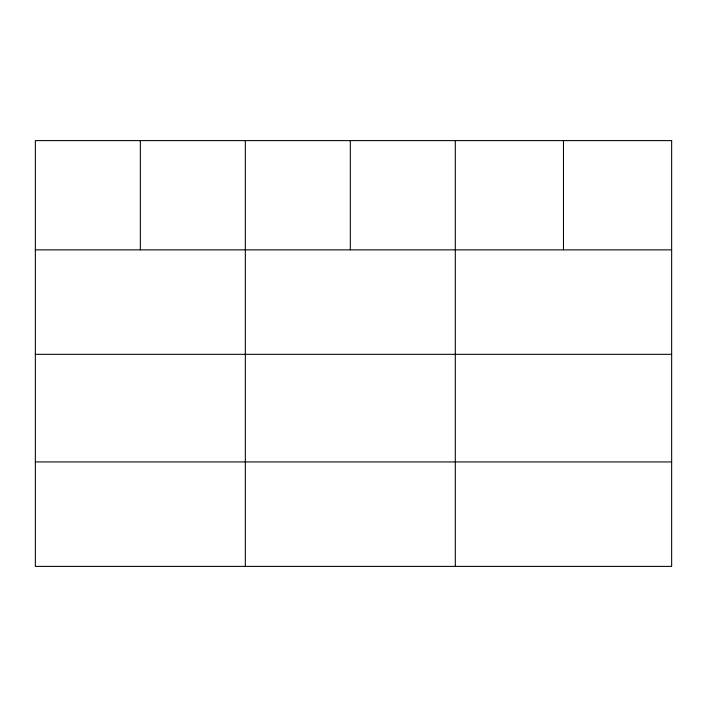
<?xml version="1.0" encoding="UTF-8"?>
<svg xmlns="http://www.w3.org/2000/svg" width="707" height="707" viewBox="0 0 707 707"><rect width="100%" height="100%" fill="white"/><g stroke="black" fill="none" stroke-linecap="round" stroke-linejoin="round"><path stroke-width="1.06" d="M35.35 249.863L671.65 249.863M35.35 354.322L671.65 354.322M35.35 461.936L671.65 461.936M563.479 140.605L563.479 249.863M455.308 140.605L455.308 566.395M350.318 140.605L350.318 249.863M245.329 140.605L245.329 566.395M140.34 140.605L140.34 249.863M671.65 140.605L35.35 140.605L35.35 566.395L671.65 566.395L671.65 140.605"/></g></svg>
